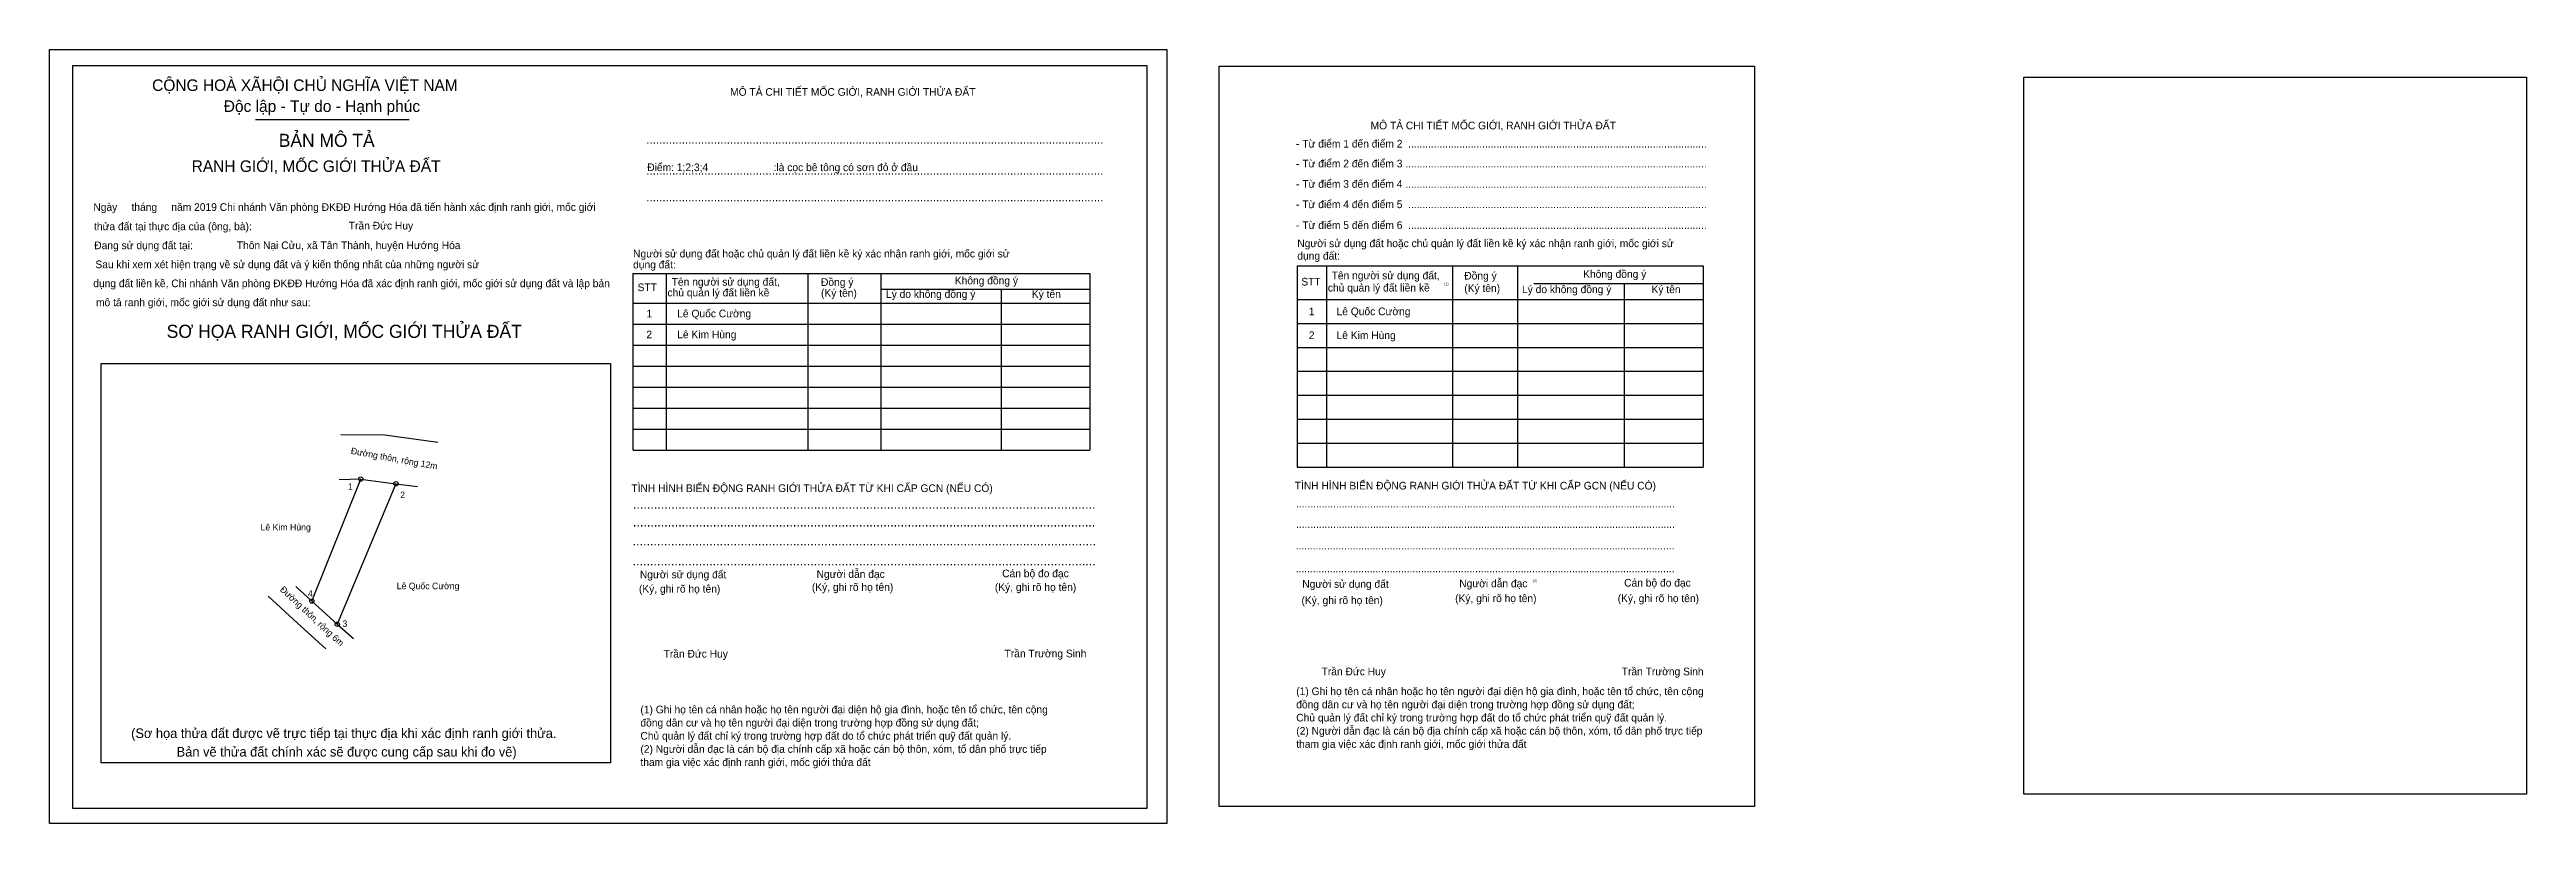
# Model space of a CAD drawing. Extents: x 129 to 541083, y 21 to 1835454.
# Drawn here: x 540508 to 541083, y 1835274 to 1835454 of the extents above.
import ezdxf

# ---------------------------------------------------------------- set-up
doc = ezdxf.new("R2010")
doc.units = 0
for name, color, linetype in [('bmtKhungInTrang1', 7, 'Continuous'), ('bmtKhungInTrang2', 7, 'Continuous'), ('bmtNoiDung', 7, 'Continuous'), ('bmtTemplate', 7, 'Continuous'), ('CanhThua', 7, 'Continuous'), ('Level 1', 7, 'Continuous'), ('Level 23', 7, 'Continuous'), ('MocDinhThua', 7, 'Continuous'), ('RauThua', 7, 'Continuous'), ('SoHieuDinhThua', 7, 'Continuous'), ('TenChuLanCan', 7, 'Continuous')]:
    doc.layers.add(name, color=color, linetype=linetype)

msp = doc.modelspace()

# ---------------------------------------------------------------- linework, layer by layer
at = {"layer": 'bmtKhungInTrang1'}
for points in [[(540507.64, 1835453.96), (540767.04, 1835453.96), (540767.04, 1835274.28), (540507.64, 1835274.28)], [(540513.01, 1835450.28), (540762.43, 1835450.28), (540762.43, 1835277.78), (540513.01, 1835277.78)]]:
    msp.add_lwpolyline(points, close=True, dxfattribs=at)
at = {"layer": 'bmtKhungInTrang2'}
msp.add_lwpolyline([(540779.24, 1835450.1), (540903.52, 1835450.1), (540903.52, 1835278.21), (540779.24, 1835278.21)], close=True, dxfattribs=at)
at = {"layer": 'bmtTemplate'}
for p, q in [((540555.49, 1835437.7), (540591.13, 1835437.7)), ((540804.17, 1835403.74), (540804.17, 1835357.01)), ((540833.41, 1835403.74), (540833.41, 1835357.01)), ((540848.45, 1835403.79), (540848.45, 1835357.01)), ((540891.62, 1835403.74), (540891.62, 1835357.01)), ((540650.8, 1835401.95), (540650.8, 1835360.93)), ((540683.7, 1835401.95), (540683.7, 1835360.93)), ((540700.63, 1835402), (540700.63, 1835360.93)), ((540700.63, 1835398.34), (540749.22, 1835398.34)), ((540749.22, 1835401.95), (540749.22, 1835360.93)), ((540852.26, 1835399.62), (540891.62, 1835399.62)), ((540643.13, 1835395.11), (540749.22, 1835395.11)), ((540797.36, 1835395.95), (540891.62, 1835395.95)), ((540643.13, 1835390.23), (540749.22, 1835390.23)), ((540797.36, 1835390.39), (540891.62, 1835390.39)), ((540643.13, 1835385.35), (540749.22, 1835385.35)), ((540797.36, 1835384.82), (540891.62, 1835384.82)), ((540643.13, 1835380.46), (540749.22, 1835380.46)), ((540643.13, 1835375.58), (540749.22, 1835375.58)), ((540797.36, 1835379.26), (540891.62, 1835379.26)), ((540643.13, 1835370.7), (540749.22, 1835370.7)), ((540797.36, 1835373.7), (540891.62, 1835373.7)), ((540643.13, 1835365.81), (540749.22, 1835365.81)), ((540797.36, 1835368.13), (540891.62, 1835368.13)), ((540643.13, 1835360.93), (540749.22, 1835360.93)), ((540797.36, 1835362.57), (540891.62, 1835362.57)), ((540797.36, 1835357.01), (540891.62, 1835357.01))]:
    msp.add_line(p, q, dxfattribs=at)
for points in [[(540513.01, 1835450.28), (540762.43, 1835450.28), (540762.43, 1835277.78), (540513.01, 1835277.78)], [(540966.07, 1835447.52), (541082.75, 1835447.52), (541082.75, 1835281.12), (540966.07, 1835281.12)], [(540519.61, 1835288.32), (540519.61, 1835381.08), (540637.86, 1835381.08), (540637.86, 1835288.32)]]:
    msp.add_lwpolyline(points, close=True, dxfattribs=at)
for points in [[(540797.3, 1835403.74), (540891.62, 1835403.74)], [(540797.3, 1835403.74), (540797.3, 1835357.01)], [(540643.06, 1835401.95), (540749.22, 1835401.95)], [(540643.06, 1835401.95), (540643.06, 1835360.93)], [(540728.57, 1835398.29), (540728.57, 1835360.93)], [(540873.27, 1835399.56), (540873.27, 1835357.01)]]:
    msp.add_lwpolyline(points, dxfattribs=at)
at = {"layer": 'CanhThua'}
for p, q in [((540568.51, 1835325.92), (540579.9, 1835354.24)), ((540588.06, 1835353.16), (540574.43, 1835320.54)), ((540579.9, 1835354.24), (540588.06, 1835353.16)), ((540574.43, 1835320.54), (540568.51, 1835325.92))]:
    msp.add_line(p, q, dxfattribs=at)
at = {"layer": 'Level 23'}
for p, q in [((540558.43, 1835327.08), (540565.19, 1835320.82)), ((540565.19, 1835320.82), (540571.82, 1835314.86))]:
    msp.add_line(p, q, dxfattribs=at)
msp.add_lwpolyline([(540575.24, 1835364.6), (540585.46, 1835364.53), (540597.8, 1835362.82)], dxfattribs=at)
at = {"layer": 'MocDinhThua'}
for centre in [(540579.9, 1835354.24), (540588.06, 1835353.16), (540568.51, 1835325.92), (540574.43, 1835320.54)]:
    msp.add_circle(centre, 0.5, dxfattribs=at)
at = {"layer": 'RauThua'}
for p, q in [((540579.9, 1835354.24), (540574.87, 1835354.05)), ((540588.06, 1835353.16), (540593.04, 1835352.5)), ((540568.51, 1835325.92), (540564.8, 1835329.32)), ((540574.43, 1835320.54), (540578.18, 1835317.19))]:
    msp.add_line(p, q, dxfattribs=at)

# ---------------------------------------------------------------- texts
at = {"layer": 'bmtNoiDung'}
for s, height, p in [('Thôn Nại Cửu, xã Tân Thành, huyện Hướng Hóa', 1.7781, (540551.12, 1835407.63)), ('Trần Đức Huy', 1.7781, (540577.12, 1835412.19)), ('1', 1.78, (540646.22, 1835391.78)), ('Lê Quốc Cường ', 1.7781, (540653.38, 1835391.78)), ('1', 1.78, (540800.03, 1835392.28)), ('Lê Quốc Cường ', 1.7781, (540806.47, 1835392.28)), ('2', 1.78, (540646.22, 1835386.92)), ('Lê Kim Hùng ', 1.7781, (540653.38, 1835386.92)), ('2', 1.78, (540800.03, 1835386.74)), ('Lê Kim Hùng ', 1.7781, (540806.47, 1835386.74)), ('Trần Đức Huy', 1.7781, (540650.21, 1835312.79)), ('Trần Trường Sinh', 1.7781, (540729.38, 1835312.85)), ('Trần Đức Huy', 1.7781, (540802.99, 1835308.68)), ('Trần Trường Sinh', 1.7781, (540872.68, 1835308.68))]:
    msp.add_text(s, height=height, dxfattribs=at).set_placement(p)
at = {"layer": 'bmtTemplate'}
for s, height, p in [('CỘNG HOÀ XÃHỘI CHỦ NGHĨA VIỆT NAM', 2.6897, (540531.46, 1835444.34)), ('MÔ TẢ CHI TIẾT MỐC GIỚI, RANH GIỚI THỬA ĐẤT', 1.7781, (540665.66, 1835443.23)), ('Độc lập - Tự do - Hạnh phúc', 2.6897, (540548.09, 1835439.47)), ('BẢN MÔ TẢ', 3.026, (540560.86, 1835431.37)), ('..............................................................................................................................................', 2.01209, (540646.19, 1835432.07)), ('- Từ điểm 1 đến điểm 2  .........................................................................................................', 1.77741, (540797.06, 1835431.21)), ('MÔ TẢ CHI TIẾT MỐC GIỚI, RANH GIỚI THỬA ĐẤT', 1.7774, (540814.38, 1835435.44)), ('RANH GIỚI, MỐC GIỚI THỬA ĐẤT', 2.6897, (540540.63, 1835425.54)), ('Điểm: 1;2;3;4                       :là cọc bê tông có sơn đỏ ở đầu', 1.7781, (540646.42, 1835425.73)), ('- Từ điểm 2 đến điểm 3 ..........................................................................................................', 1.77741, (540797.06, 1835426.6)), ('..............................................................................................................................................', 2.01209, (540646.19, 1835424.9)), ('- Từ điểm 3 đến điểm 4 ..........................................................................................................', 1.77741, (540797.06, 1835421.87)), ('Ngày     tháng     năm 2019 Chi nhánh Văn phòng ĐKĐĐ Hướng Hóa đã tiến hành xác định ranh giới, mốc giới ', 1.77809, (540517.81, 1835416.5)), ('..............................................................................................................................................', 2.01209, (540646.19, 1835418.7)), ('- Từ điểm 4 đến điểm 5  .........................................................................................................', 1.77741, (540797.06, 1835417.14)), ('thửa đất tại thực địa của (ông, bà):', 1.7781, (540517.97, 1835412.01)), ('Đang sử dụng đất tại:', 1.7781, (540518.02, 1835407.61)), ('- Từ điểm 5 đến điểm 6  .........................................................................................................', 1.77741, (540797.06, 1835412.3)), ('Người sử dụng đất hoặc chủ quản lý đất liền kề ký xác nhận ranh giới, mốc giới sử', 1.7774, (540797.36, 1835408.08)), ('Sau khi xem xét hiện trạng về sử dụng đất và ý kiến thống nhất của những người sử ', 1.7781, (540518.28, 1835403.2)), ('dụng đất:', 1.778, (540643.13, 1835403.15)), ('Người sử dụng đất hoặc chủ quản lý đất liền kề ký xác nhận ranh giới, mốc giới sử', 1.7781, (540643.13, 1835405.69)), ('dụng đất:', 1.777, (540797.36, 1835405.18)), ('dụng đất liền kề, Chi nhánh Văn phòng ĐKĐĐ Hướng Hóa đã xác định ranh giới, mốc giới sử dụng đất và lập bản', 1.77809, (540517.79, 1835398.79)), ('STT', 1.778, (540644.17, 1835397.87)), ('chủ quản lý đất liền kề', 1.7781, (540651.11, 1835396.65)), ('Tên người sử dụng đất,', 1.7781, (540652.09, 1835399.14)), ('Đồng ý', 1.778, (540686.76, 1835399.09)), ('(Ký tên)', 1.778, (540686.76, 1835396.56)), ('Lý do không đồng ý', 1.7781, (540701.85, 1835396.31)), ('Không đồng ý', 1.7781, (540717.83, 1835399.44)), ('Ký tên', 1.778, (540735.71, 1835396.31)), ('STT', 1.777, (540798.29, 1835399.18)), ('chủ quản lý đất liền kề', 1.7774, (540804.45, 1835397.78)), ('Tên người sử dụng đất,', 1.7774, (540805.32, 1835400.62)), ('(1)', 0.593, (540831.48, 1835399.24)), ('Đồng ý', 1.777, (540836.13, 1835400.57)), ('(Ký tên)', 1.777, (540836.13, 1835397.67)), ('Lý do không đồng ý', 1.7774, (540849.53, 1835397.4)), ('Không đồng ý', 1.7774, (540863.73, 1835400.96)), ('Ký tên', 1.777, (540879.61, 1835397.4)), ('mô tả ranh giới, mốc giới sử dụng đất như sau:', 1.7781, (540518.43, 1835394.38)), ('SƠ HỌA RANH GIỚI, MỐC GIỚI THỬA ĐẤT', 3.0352, (540534.83, 1835387.02)), ('TÌNH HÌNH BIẾN ĐỘNG RANH GIỚI THỬA ĐẤT TỪ KHI CẤP GCN (NẾU CÓ)', 1.7781, (540642.73, 1835351.23)), ('TÌNH HÌNH BIẾN ĐỘNG RANH GIỚI THỬA ĐẤT TỪ KHI CẤP GCN (NẾU CÓ)', 1.7774, (540796.76, 1835351.82)), ('.....................................................................................................................................', 2.1734, (540643.11, 1835347.36)), ('.....................................................................................................................................', 1.78008, (540797.06, 1835347.64)), ('.....................................................................................................................................', 2.17227, (540643.11, 1835343.21)), ('.....................................................................................................................................', 1.78008, (540797.06, 1835342.91)), ('.....................................................................................................................................', 2.17775, (540643.01, 1835338.82)), ('.....................................................................................................................................', 2.17662, (540643.01, 1835334.18)), ('.....................................................................................................................................', 1.78008, (540796.97, 1835337.9)), ('(Ký, ghi rõ họ tên)', 1.7781, (540644.49, 1835327.88)), ('Người sử dụng đất', 1.7781, (540644.7, 1835331.2)), ('(Ký, ghi rõ họ tên)', 1.7781, (540684.65, 1835328.27)), ('Người dẫn đạc', 1.7781, (540685.73, 1835331.3)), ('(Ký, ghi rõ họ tên)', 1.7781, (540727.13, 1835328.27)), ('Cán bộ đo đạc', 1.7781, (540728.83, 1835331.45)), ('.....................................................................................................................................', 1.78008, (540796.97, 1835332.62)), ('Người sử dụng đất', 1.7774, (540798.51, 1835329)), ('Người dẫn đạc', 1.7774, (540834.96, 1835329.12)), ('(2)', 0.593, (540852.03, 1835330.34)), ('Cán bộ đo đạc', 1.7774, (540873.25, 1835329.28)), ('(Ký, ghi rõ họ tên)', 1.7774, (540798.33, 1835325.22)), ('(Ký, ghi rõ họ tên)', 1.7774, (540834, 1835325.67)), ('(Ký, ghi rõ họ tên)', 1.7774, (540871.74, 1835325.67)), ('(1) Ghi họ tên cá nhân hoặc họ tên người đại diện hộ gia đình, hoặc tên tổ chức, tên cộng', 1.7774, (540797.11, 1835304.08)), ('(1) Ghi họ tên cá nhân hoặc họ tên người đại diện hộ gia đình, hoặc tên tổ chức, tên cộng', 1.7774, (540644.83, 1835299.85)), ('đồng dân cư và họ tên người đại diện trong trường hợp đồng sử dụng đất;', 1.7774, (540797.11, 1835301.02)), ('Chủ quản lý đất chỉ ký trong trường hợp đất do tổ chức phát triển quỹ đất quản lý.', 1.7774, (540797.11, 1835297.96)), ('(Sơ họa thửa đất được vẽ trực tiếp tại thực địa khi xác định ranh giới thửa.', 2.2269, (540526.58, 1835294.12)), ('đồng dân cư và họ tên người đại diện trong trường hợp đồng sử dụng đất;', 1.7774, (540644.83, 1835296.79)), ('Chủ quản lý đất chỉ ký trong trường hợp đất do tổ chức phát triển quỹ đất quản lý.', 1.7774, (540644.83, 1835293.74)), ('(2) Người dẫn đạc là cán bộ địa chính cấp xã hoặc cán bộ thôn, xóm, tổ dân phố trực tiếp', 1.7774, (540797.11, 1835294.9)), ('Bản vẽ thửa đất chính xác sẽ được cung cấp sau khi đo vẽ)', 2.2269, (540537.15, 1835289.81)), ('tham gia việc xác định ranh giới, mốc giới thửa đất', 1.7774, (540644.83, 1835287.62)), ('(2) Người dẫn đạc là cán bộ địa chính cấp xã hoặc cán bộ thôn, xóm, tổ dân phố trực tiếp', 1.7774, (540644.83, 1835290.68)), ('tham gia việc xác định ranh giới, mốc giới thửa đất', 1.7774, (540797.11, 1835291.84))]:
    msp.add_text(s, height=height, dxfattribs=at).set_placement(p)
at = {"layer": 'Level 1'}
for s, rotation, p in [('Đường thôn, rộng 12m', 349.61693, (540577.51, 1835360.11)), ('Đường thôn, rộng 6m', 317.15285, (540561.02, 1835328.41))]:
    msp.add_text(s, height=1.5, rotation=rotation, dxfattribs=at).set_placement(p)
at = {"layer": 'SoHieuDinhThua'}
for s, p in [('1', (540576.95, 1835351.76)), ('2', (540589.06, 1835349.81)), ('4', (540567.64, 1835326.91)), ('3', (540575.66, 1835319.9))]:
    msp.add_text(s, height=1.51, dxfattribs=at).set_placement(p)
at = {"layer": 'TenChuLanCan'}
for s, p in [('Lê Kim Hùng', (540556.63, 1835342.3)), ('Lê Quốc Cường', (540588.25, 1835328.67))]:
    msp.add_text(s, height=1.5093, dxfattribs=at).set_placement(p)

doc.saveas('drawing.dxf')
